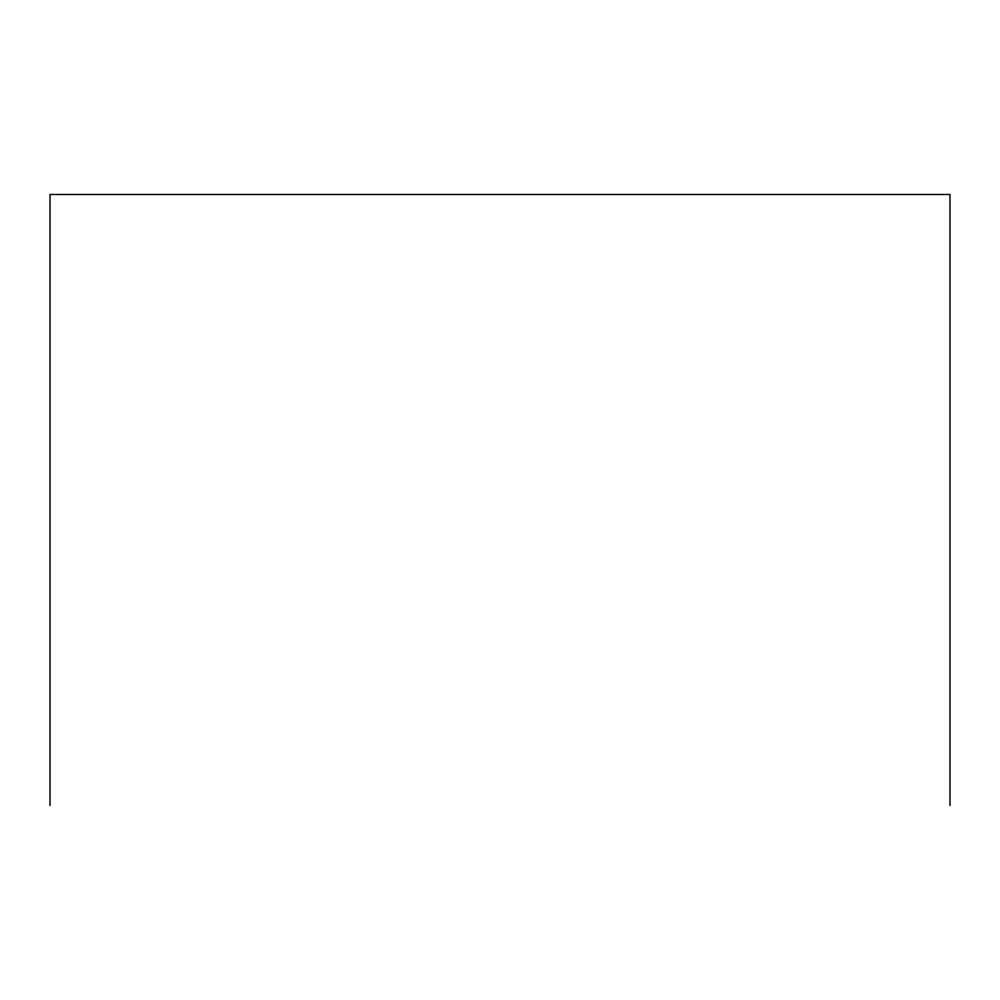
<?xml version="1.0" encoding="UTF-8"?>
<svg xmlns="http://www.w3.org/2000/svg" width="1000" height="1000" viewBox="0 0 1000 1000"><rect width="100%" height="100%" fill="white"/><g stroke="black" fill="none" stroke-linecap="round" stroke-linejoin="round"><path stroke-width="1.5" d="M950 805.512L950 194.488L50 194.488L50 805.512"/></g></svg>
